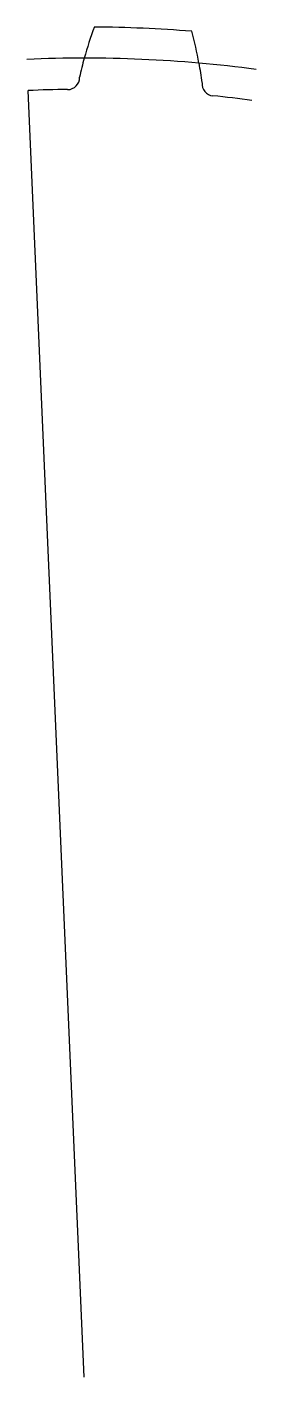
# Model space of a CAD drawing. Header units: millimetres. Extents: x 2314 to 2461, y 600 to 1466.
import ezdxf

# ---------------------------------------------------------------- set-up
doc = ezdxf.new("R2010")
doc.units = ezdxf.units.MM

msp = doc.modelspace()

# ---------------------------------------------------------------- linework, layer by layer
msp.add_line((2350.51, 599.75), (2314.48, 1424.97))
for centre, radius, start, end in [((2552.33, 1391.44), 209, 159.17723, 164.93586), ((2350.51, 599.75), 866, 85.42799, 89.57201), ((2218.46, 1406.01), 209, 10.06414, 15.82277), ((2489.62, 1404.83), 145, 163.6043, 168.61132), ((2282.11, 1413.89), 145, 6.38868, 11.3957), ((2339.64, 1433.39), 7.83, 270.74713, 0.47807), ((2434, 1429.27), 7.83, 174.52193, 264.25287), ((2350.51, 599.75), 826, 90.74713, 92.5), ((2350.51, 599.75), 826, 82.5, 84.25287)]:
    msp.add_arc(centre, radius, start, end)
at = {"color": 1}
msp.add_arc((2350.51, 599.75), 846, 82.5, 92.5, dxfattribs=at)

doc.saveas('drawing.dxf')
